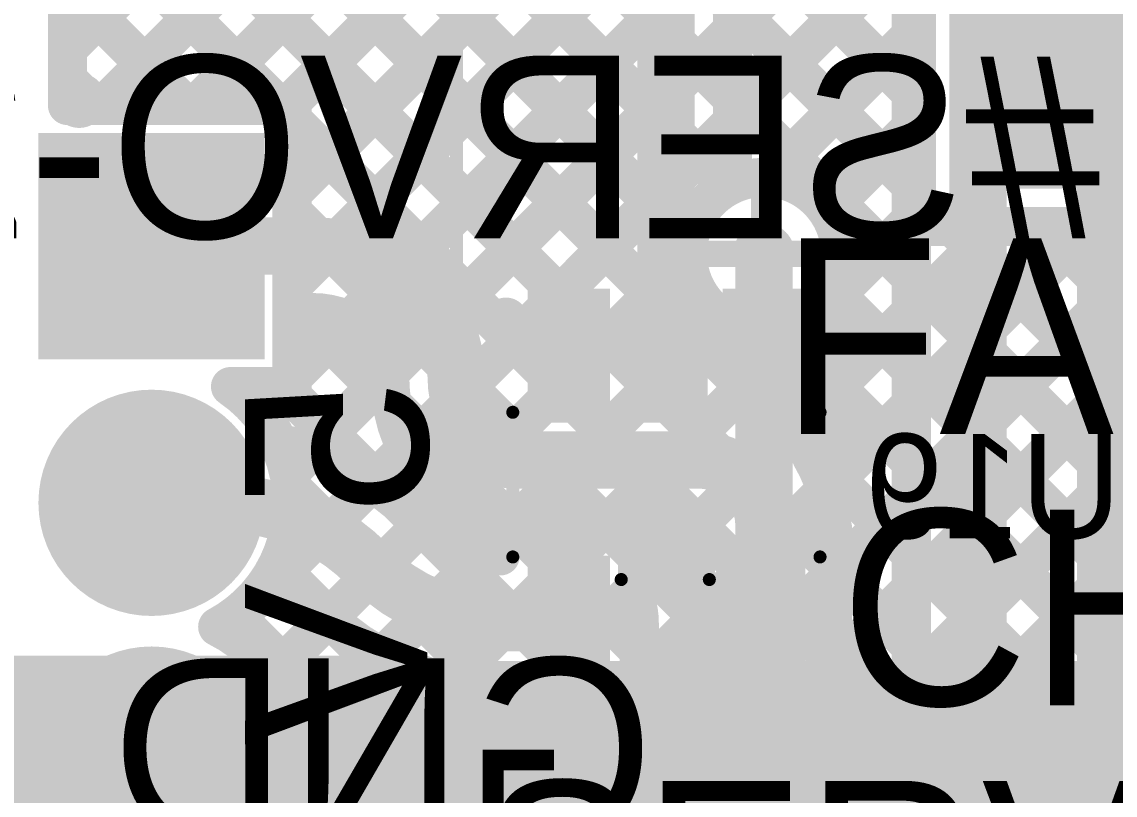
# Model space of a CAD drawing. Header units: millimetres. Extents: x 4.35 to 7.26, y 1.61 to 5.34.
# Drawn here: x 4.5845 to 5.0036, y 2.4775 to 2.7739 of the extents above; entities that cross this region are included whole.
import ezdxf

# ---------------------------------------------------------------- set-up
doc = ezdxf.new("R2010")
doc.units = ezdxf.units.MM
doc.header["$MEASUREMENT"] = 0
for name, color, linetype in [('BottomLayer', 5, 'Continuous'), ('BottomOverlay', 54, 'Continuous'), ('BottomPaste', 16, 'Continuous'), ('BottomSolder', 6, 'Continuous'), ('MultiLayer', 9, 'Continuous'), ('PadHoleLayer', 156, 'Continuous'), ('TopLayer', 1, 'Continuous'), ('TopOverlay', 2, 'Continuous'), ('TopSolder', 216, 'Continuous'), ('ViaHoleLayer', 16, 'Continuous')]:
    doc.layers.add(name, color=color, linetype=linetype)

# ---------------------------------------------------------------- blocks, each defined once
blk = doc.blocks.new('SOT_23_5_B_27')
at = {"layer": 'BottomLayer'}
for points in [[(-0.0728346, 0.0255906), (-0.0295276, 0.0255906), (-0.0728346, 0.0492126), (-0.0295276, 0.0492126)], [(0.0295276, 0.0255906), (0.0728346, 0.0255906), (0.0295276, 0.0492126), (0.0728346, 0.0492126)], [(-0.0728346, -0.011811), (-0.0295276, -0.011811), (-0.0728346, 0.011811), (-0.0295276, 0.011811)], [(-0.0728346, -0.0492126), (-0.0295276, -0.0492126), (-0.0728346, -0.0255906), (-0.0295276, -0.0255906)], [(0.0295276, -0.0492126), (0.0728346, -0.0492126), (0.0295276, -0.0255906), (0.0728346, -0.0255906)]]:
    blk.add_solid(points, dxfattribs=at)
at = {"layer": 'BottomOverlay', "const_width": 0.005}
for points in [[(0.0259843, 0.0588976), (-0.0294488, 0.0588976)], [(0.0346457, -0.0173228), (0.0346457, 0.0164567)], [(0.0259843, -0.0588976), (-0.0294488, -0.0588976)]]:
    blk.add_lwpolyline(points, dxfattribs=at)
at = {"layer": 'BottomOverlay'}
for points, const_width in [([(-0.0306988, 0.0588976, 1), (-0.0281988, 0.0588976, 1)], 0.0025), ([(0.0247343, 0.0588976, 1), (0.0272343, 0.0588976, 1)], 0.0025), ([(0.0333957, 0.0164567, 1), (0.0358957, 0.0164567, 1)], 0.0025), ([(0.0333957, -0.0173228, 1), (0.0358957, -0.0173228, 1)], 0.0025), ([(-0.061496, -0.0614961, 1), (-0.0684252, -0.0614961, 1)], 0.01), ([(-0.0709252, -0.0614961, 1), (-0.0659252, -0.0614961, 1)], 0.005), ([(-0.063996, -0.0614961, 1), (-0.058996, -0.0614961, 1)], 0.005), ([(-0.0306988, -0.0588976, 1), (-0.0281988, -0.0588976, 1)], 0.0025), ([(0.0247343, -0.0588976, 1), (0.0272343, -0.0588976, 1)], 0.0025)]:
    blk.add_lwpolyline(points, format="xyb", close=True, dxfattribs=dict(at, const_width=const_width))
at = {"layer": 'BottomPaste'}
for points in [[(-0.0728346, 0.0255906), (-0.0295276, 0.0255906), (-0.0728346, 0.0492126), (-0.0295276, 0.0492126)], [(0.0295276, 0.0255906), (0.0728346, 0.0255906), (0.0295276, 0.0492126), (0.0728346, 0.0492126)], [(-0.0728346, -0.011811), (-0.0295276, -0.011811), (-0.0728346, 0.011811), (-0.0295276, 0.011811)], [(-0.0728346, -0.0492126), (-0.0295276, -0.0492126), (-0.0728346, -0.0255906), (-0.0295276, -0.0255906)], [(0.0295276, -0.0492126), (0.0728346, -0.0492126), (0.0295276, -0.0255906), (0.0728346, -0.0255906)]]:
    blk.add_solid(points, dxfattribs=at)
at = {"layer": 'BottomSolder'}
for points in [[(-0.0768346, 0.0215906), (-0.0255276, 0.0215906), (-0.0768346, 0.0532126), (-0.0255276, 0.0532126)], [(0.0255276, 0.0215906), (0.0768346, 0.0215906), (0.0255276, 0.0532126), (0.0768346, 0.0532126)], [(-0.0768346, -0.015811), (-0.0255276, -0.015811), (-0.0768346, 0.015811), (-0.0255276, 0.015811)], [(-0.0768346, -0.0532126), (-0.0255276, -0.0532126), (-0.0768346, -0.0215906), (-0.0255276, -0.0215906)], [(0.0255276, -0.0532126), (0.0768346, -0.0532126), (0.0255276, -0.0215906), (0.0768346, -0.0215906)]]:
    blk.add_solid(points, dxfattribs=at)
blk = doc.blocks.new('B3B_XH_A_LF__SN__36')
at = {"layer": 'BottomLayer', "const_width": 0.0393701}
for points in [[(-0.019685, 0, 1), (0.019685, 0, 1)], [(0.0787402, 0, 1), (0.1181102, 0, 1)]]:
    blk.add_lwpolyline(points, format="xyb", close=True, dxfattribs=at)
at = {"layer": 'BottomLayer'}
blk.add_solid([(-0.1377953, -0.0393701), (-0.0590551, -0.0393701), (-0.1377953, 0.0393701), (-0.0590551, 0.0393701)], dxfattribs=at)
at = {"layer": 'BottomSolder', "const_width": 0.0433701}
for points in [[(-0.021685, 0, 1), (0.021685, 0, 1)], [(0.0767402, 0, 1), (0.1201102, 0, 1)]]:
    blk.add_lwpolyline(points, format="xyb", close=True, dxfattribs=at)
at = {"layer": 'BottomSolder'}
blk.add_solid([(-0.1417953, -0.0433701), (-0.0550551, -0.0433701), (-0.1417953, 0.0433701), (-0.0550551, 0.0433701)], dxfattribs=at)
at = {"layer": 'MultiLayer', "const_width": 0.0393701}
for points in [[(-0.019685, 0, 1), (0.019685, 0, 1)], [(0.0787402, 0, 1), (0.1181102, 0, 1)]]:
    blk.add_lwpolyline(points, format="xyb", close=True, dxfattribs=at)
at = {"layer": 'MultiLayer'}
blk.add_solid([(-0.1377953, -0.0393701), (-0.0590551, -0.0393701), (-0.1377953, 0.0393701), (-0.0590551, 0.0393701)], dxfattribs=at)
at = {"layer": 'PadHoleLayer', "const_width": 0.019685}
for points in [[(-0.1082677, 0, 1), (-0.0885827, 0, 1)], [(-0.0098425, 0, 1), (0.0098425, 0, 1)], [(0.0885827, 0, 1), (0.1082677, 0, 1)]]:
    blk.add_lwpolyline(points, format="xyb", close=True, dxfattribs=at)
at = {"layer": 'TopLayer', "const_width": 0.0393701}
for points in [[(-0.019685, 0, 1), (0.019685, 0, 1)], [(0.0787402, 0, 1), (0.1181102, 0, 1)]]:
    blk.add_lwpolyline(points, format="xyb", close=True, dxfattribs=at)
at = {"layer": 'TopLayer'}
blk.add_solid([(-0.1377953, -0.0393701), (-0.0590551, -0.0393701), (-0.1377953, 0.0393701), (-0.0590551, 0.0393701)], dxfattribs=at)
at = {"layer": 'TopOverlay', "const_width": 0.005}
for points in [[(0.1966142, 0.1169298), (-0.1981101, 0.1169298)], [(-0.1981101, -0.1143307), (-0.1981101, 0.1169298)], [(0.1966142, -0.1143307), (0.1966142, 0.1169298)], [(0.1966142, -0.1143307), (-0.1981101, -0.1143307)]]:
    blk.add_lwpolyline(points, dxfattribs=at)
at = {"layer": 'TopOverlay'}
for points, const_width in [([(-0.1993601, 0.1169298, 1), (-0.1968601, 0.1169298, 1)], 0.0025), ([(-0.1993601, 0.1169298, 1), (-0.1968601, 0.1169298, 1)], 0.0025), ([(0.1953642, 0.1169298, 1), (0.1978642, 0.1169298, 1)], 0.0025), ([(0.1953642, 0.1169298, 1), (0.1978642, 0.1169298, 1)], 0.0025), ([(-0.1486953, -0.0277165, 1), (-0.1596511, -0.0277165, 1)], 0.01), ([(-0.1621511, -0.0277165, 1), (-0.1571511, -0.0277165, 1)], 0.005), ([(-0.1511953, -0.0277165, 1), (-0.1461953, -0.0277165, 1)], 0.005), ([(-0.1993601, -0.1143307, 1), (-0.1968601, -0.1143307, 1)], 0.0025), ([(-0.1993601, -0.1143307, 1), (-0.1968601, -0.1143307, 1)], 0.0025), ([(0.1953642, -0.1143307, 1), (0.1978642, -0.1143307, 1)], 0.0025), ([(0.1953642, -0.1143307, 1), (0.1978642, -0.1143307, 1)], 0.0025)]:
    blk.add_lwpolyline(points, format="xyb", close=True, dxfattribs=dict(at, const_width=const_width))
at = {"layer": 'TopSolder', "const_width": 0.0433701}
for points in [[(-0.021685, 0, 1), (0.021685, 0, 1)], [(0.0767402, 0, 1), (0.1201102, 0, 1)]]:
    blk.add_lwpolyline(points, format="xyb", close=True, dxfattribs=at)
at = {"layer": 'TopSolder'}
blk.add_solid([(-0.1417953, -0.0433701), (-0.0550551, -0.0433701), (-0.1417953, 0.0433701), (-0.0550551, 0.0433701)], dxfattribs=at)

msp = doc.modelspace()

# ---------------------------------------------------------------- linework, layer by layer
at = {"layer": 'BottomLayer'}
for points, const_width in [([(4.9509999, 3.8799995), (4.951, 2.2579997)], 0.022), ([(4.9254999, 3.8799995), (4.9255, 2.2579997)], 0.015), ([(4.8569015, 2.7709356), (4.9255, 2.8395341)], 0.015), ([(4.8314015, 2.6471811), (4.8314015, 2.8279957)], 0.022), ([(4.8569015, 2.7116976), (4.8569015, 2.8279957)], 0.015), ([(4.8569015, 2.8152056), (4.9255, 2.7466071)], 0.015), ([(4.8569015, 2.7355803), (4.9255, 2.8041788)], 0.015), ([(4.8569015, 2.7798503), (4.9255, 2.7112518)], 0.015), ([(4.8709243, 2.7142478), (4.9255, 2.7688235)], 0.015), ([(4.8569015, 2.744495), (4.9255, 2.6758965)], 0.015), ([(4.8933491, 2.7013173), (4.9255, 2.7334682)], 0.015), ([(4.869, 2.685), (4.869, 2.706811)], 0.01), ([(4.898311, 2.6709239), (4.9255, 2.6981129)], 0.015), ([(4.6342125, 2.688), (4.6959562, 2.688)], 0.022), ([(4.869, 2.646), (4.869, 2.685)], 0.022), ([(4.898311, 2.6068464), (4.898311, 2.685)], 0.015), ([(4.869, 2.685), (4.890811, 2.685)], 0.01), ([(4.898311, 2.6677302), (4.9255, 2.6405412)], 0.015), ([(4.6880826, 2.6625), (4.6959562, 2.6625)], 0.015), ([(4.6880826, 2.6341299), (4.6880826, 2.6625)], 0.015), ([(4.6914094, 2.6625), (4.7263761, 2.6275333)], 0.015), ([(4.898311, 2.6355686), (4.9255, 2.6627576)], 0.015), ([(4.6880826, 2.637472), (4.7099961, 2.6593855)], 0.015), ([(4.869, 2.646), (4.890811, 2.646)], 0.01), ([(4.6847405, 2.6341299), (4.6880826, 2.637472)], 0.015), ([(4.6950924, 2.6091265), (4.7254554, 2.6394895)], 0.015), ([(4.6644917, 2.6341299), (4.6880826, 2.6341299)], 0.015), ([(4.6751736, 2.624563), (4.6847405, 2.6341299)], 0.015), ([(4.6844242, 2.6341299), (4.7286112, 2.5899429)], 0.015), ([(4.898311, 2.6323749), (4.9255, 2.6051859)], 0.015), ([(4.8926481, 2.5945504), (4.9255, 2.6274023)], 0.015), ([(4.7187079, 2.5973867), (4.7317491, 2.6104279)], 0.015), ([(4.7733765, 2.606), (4.844, 2.606)], 0.022), ([(4.8873845, 2.6068464), (4.898311, 2.6068464)], 0.015), ([(4.8884842, 2.6068464), (4.9255, 2.5698306)], 0.015), ([(4.6342125, 2.5895748), (4.6600848, 2.5895748)], 0.022), ([(4.895311, 2.561858), (4.9255, 2.592047)], 0.015), ([(4.7379816, 2.5813051), (4.746888, 2.5902115)], 0.015), ([(4.869, 2.5436378), (4.869, 2.581)], 0.022), ([(4.7678858, 2.5797914), (4.8205078, 2.5797914)], 0.015), ([(4.7678858, 2.575854), (4.7718232, 2.5797914)], 0.015), ([(4.7678858, 2.5692324), (4.7678858, 2.5797914)], 0.015), ([(4.7733765, 2.5805), (4.8435, 2.5805)], 0.015), ([(4.8205078, 2.5577654), (4.8432424, 2.5805)], 0.015), ([(4.8205078, 2.5496984), (4.8205078, 2.5797914)], 0.015), ([(4.842689, 2.5074842), (4.842689, 2.5797914)], 0.015), ([(4.895311, 2.5074842), (4.895311, 2.5797914)], 0.015), ([(4.7619746, 2.5699428), (4.7678858, 2.575854)], 0.015), ([(4.8205078, 2.5687569), (4.842689, 2.5465757)], 0.015), ([(4.895311, 2.5646643), (4.9255, 2.5344753)], 0.015), ([(4.6620577, 2.5407365), (4.6811862, 2.559865)], 0.015), ([(4.895311, 2.5265027), (4.9255, 2.5566917)], 0.015), ([(4.6662336, 2.5462546), (4.7671968, 2.4452914)], 0.015), ([(4.6806523, 2.5239758), (4.7018629, 2.5451864)], 0.015), ([(4.7709865, 2.5436378), (4.7941968, 2.5436378)], 0.022), ([(4.7941968, 2.2337319), (4.7941968, 2.5436378)], 0.025), ([(4.8211968, 2.5230991), (4.842689, 2.5445913)], 0.015), ([(4.8211968, 2.2537126), (4.8211968, 2.5436378)], 0.015), ([(4.7074875, 2.540356), (4.7671968, 2.4806467)], 0.015), ([(4.8211968, 2.5327126), (4.842689, 2.5112204)], 0.015), ([(4.690597, 2.4985652), (4.7224686, 2.5304368)], 0.015), ([(4.895311, 2.529309), (4.9255, 2.49912)], 0.015), ([(4.603, 2.3756129), (4.7481241, 2.520737)], 0.015), ([(4.8211968, 2.4170332), (4.9255, 2.5213364)], 0.015), ([(4.7648776, 2.5183212), (4.7671968, 2.516002)], 0.015), ([(4.7671968, 2.2810465), (4.7671968, 2.5182083)], 0.015), ([(4.8211968, 2.4877438), (4.842689, 2.509236)], 0.015), ([(4.8211968, 2.4523885), (4.8762925, 2.5074842)], 0.015), ([(4.842689, 2.5112204), (4.8464252, 2.5074842)], 0.015), ([(4.842689, 2.5074842), (4.895311, 2.5074842)], 0.015), ([(4.8464252, 2.5074842), (4.9255, 2.4284094)], 0.015), ([(4.8817805, 2.5074842), (4.9255, 2.4637647)], 0.015), ([(4.603, 2.3402576), (4.7671968, 2.5044544)], 0.015), ([(4.8211968, 2.4973573), (4.9255, 2.3930541)], 0.015), ([(4.6342125, 2.4911496), (4.6835826, 2.4911496)], 0.01), ([(4.6342125, 2.4417795), (4.6342125, 2.4911496)], 0.01), ([(4.6908721, 2.4862608), (4.7671968, 2.4099361)], 0.015), ([(4.8211968, 2.3816779), (4.9255, 2.4859811)], 0.015)]:
    msp.add_lwpolyline(points, dxfattribs=dict(at, const_width=const_width))
for points, const_width in [([(4.8531515, 2.7798503, 1), (4.8606515, 2.7798503, 1)], 0.0075), ([(4.8531515, 2.7709356, 1), (4.8606515, 2.7709356, 1)], 0.0075), ([(4.92175, 2.7688235, 1), (4.92925, 2.7688235, 1)], 0.0075), ([(4.92175, 2.7466071, 1), (4.92925, 2.7466071, 1)], 0.0075), ([(4.8531515, 2.744495, 1), (4.8606515, 2.744495, 1)], 0.0075), ([(4.8531515, 2.7355803, 1), (4.8606515, 2.7355803, 1)], 0.0075), ([(4.92175, 2.7334682, 1), (4.92925, 2.7334682, 1)], 0.0075), ([(4.8671743, 2.7142478, 1), (4.8746743, 2.7142478, 1)], 0.0075), ([(4.8531515, 2.7116976, 1), (4.8606515, 2.7116976, 1)], 0.0075), ([(4.8531515, 2.7116976, 1), (4.8606515, 2.7116976, 1)], 0.0075), ([(4.92175, 2.7112518, 1), (4.92925, 2.7112518, 1)], 0.0075), ([(4.8665, 2.706811, 1), (4.8715, 2.706811, 1)], 0.005), ([(4.8895991, 2.7013173, 1), (4.8970991, 2.7013173, 1)], 0.0075), ([(4.92175, 2.6981129, 1), (4.92925, 2.6981129, 1)], 0.0075), ([(4.6287125, 2.688, 1), (4.6397125, 2.688, 1)], 0.011), ([(4.6904562, 2.688, 1), (4.7014562, 2.688, 1)], 0.011), ([(4.6904562, 2.688, 1), (4.7014562, 2.688, 1)], 0.011), ([(4.8630945, 2.685, 1), (4.8749055, 2.685, 1)], 0.011811), ([(4.8635, 2.685, 1), (4.8745, 2.685, 1)], 0.011), ([(4.8945606, 2.6851536, 1), (4.9020606, 2.6851536, 1)], 0.0075), ([(4.894561, 2.685, 1), (4.902061, 2.685, 1)], 0.0075), ([(4.8665, 2.685, 1), (4.8715, 2.685, 1)], 0.005), ([(4.8665, 2.685, 1), (4.8715, 2.685, 1)], 0.005), ([(4.888311, 2.685, 1), (4.893311, 2.685, 1)], 0.005), ([(4.92175, 2.6758965, 1), (4.92925, 2.6758965, 1)], 0.0075), ([(4.731965, 2.6708065, 1), (4.742965, 2.6708065, 1)], 0.011), ([(4.731965, 2.6708065, 1), (4.742965, 2.6708065, 1)], 0.011), ([(4.894561, 2.6709239, 1), (4.902061, 2.6709239, 1)], 0.0075), ([(4.894561, 2.6677302, 1), (4.902061, 2.6677302, 1)], 0.0075), ([(4.6843326, 2.6625, 1), (4.6918326, 2.6625, 1)], 0.0075), ([(4.6843326, 2.6625, 1), (4.6918326, 2.6625, 1)], 0.0075), ([(4.6876594, 2.6625, 1), (4.6951594, 2.6625, 1)], 0.0075), ([(4.6922062, 2.6625, 1), (4.6997062, 2.6625, 1)], 0.0075), ([(4.6922062, 2.6625, 1), (4.6997062, 2.6625, 1)], 0.0075), ([(4.92175, 2.6627576, 1), (4.92925, 2.6627576, 1)], 0.0075), ([(4.7062461, 2.6593855, 1), (4.7137461, 2.6593855, 1)], 0.0075), ([(4.7156838, 2.6527753, 1), (4.7231838, 2.6527753, 1)], 0.0075), ([(4.7157176, 2.6527414, 1), (4.7232176, 2.6527414, 1)], 0.0075), ([(4.8259015, 2.6471811, 1), (4.8369015, 2.6471811, 1)], 0.011), ([(4.8635, 2.646, 1), (4.8745, 2.646, 1)], 0.011), ([(4.7455001, 2.6381299, 1), (4.7565001, 2.6381299, 1)], 0.011), ([(4.7455001, 2.6381299, 1), (4.7565001, 2.6381299, 1)], 0.011), ([(4.8665, 2.646, 1), (4.8715, 2.646, 1)], 0.005), ([(4.888311, 2.646, 1), (4.893311, 2.646, 1)], 0.005), ([(4.6843326, 2.637472, 1), (4.6918326, 2.637472, 1)], 0.0075), ([(4.6843326, 2.637472, 1), (4.6918326, 2.637472, 1)], 0.0075), ([(4.7217054, 2.6394895, 1), (4.7292054, 2.6394895, 1)], 0.0075), ([(4.7217501, 2.6381299, 1), (4.7292501, 2.6381299, 1)], 0.0075), ([(4.7217501, 2.6381299, 1), (4.7292501, 2.6381299, 1)], 0.0075), ([(4.92175, 2.6405412, 1), (4.92925, 2.6405412, 1)], 0.0075), ([(4.6607417, 2.6341299, 1), (4.6682417, 2.6341299, 1)], 0.0075), ([(4.6607417, 2.6341299, 1), (4.6682417, 2.6341299, 1)], 0.0075), ([(4.6806742, 2.6341299, 1), (4.6881742, 2.6341299, 1)], 0.0075), ([(4.6809905, 2.6341299, 1), (4.6884905, 2.6341299, 1)], 0.0075), ([(4.6809905, 2.6341299, 1), (4.6884905, 2.6341299, 1)], 0.0075), ([(4.6843326, 2.6341299, 1), (4.6918326, 2.6341299, 1)], 0.0075), ([(4.6843326, 2.6341299, 1), (4.6918326, 2.6341299, 1)], 0.0075), ([(4.894561, 2.6355686, 1), (4.902061, 2.6355686, 1)], 0.0075), ([(4.894561, 2.6323749, 1), (4.902061, 2.6323749, 1)], 0.0075), ([(4.7226261, 2.6275333, 1), (4.7301261, 2.6275333, 1)], 0.0075), ([(4.92175, 2.6274023, 1), (4.92925, 2.6274023, 1)], 0.0075), ([(4.6714236, 2.624563, 1), (4.6789236, 2.624563, 1)], 0.0075), ([(4.6791707, 2.6125856, 1), (4.6866707, 2.6125856, 1)], 0.0075), ([(4.6791707, 2.6125855, 1), (4.6866707, 2.6125855, 1)], 0.0075), ([(4.7569307, 2.6105339, 1), (4.7679307, 2.6105339, 1)], 0.011), ([(4.7569307, 2.6105339, 1), (4.7679307, 2.6105339, 1)], 0.011), ([(4.6913424, 2.6091265, 1), (4.6988424, 2.6091265, 1)], 0.0075), ([(4.7279991, 2.6104279, 1), (4.7354991, 2.6104279, 1)], 0.0075), ([(4.7678765, 2.606, 1), (4.7788765, 2.606, 1)], 0.011), ([(4.7678765, 2.606, 1), (4.7788765, 2.606, 1)], 0.011), ([(4.8385, 2.606, 1), (4.8495, 2.606, 1)], 0.011), ([(4.8385, 2.606, 1), (4.8495, 2.606, 1)], 0.011), ([(4.8836345, 2.6068464, 1), (4.8911345, 2.6068464, 1)], 0.0075), ([(4.8836345, 2.6068464, 1), (4.8911345, 2.6068464, 1)], 0.0075), ([(4.8847342, 2.6068464, 1), (4.8922342, 2.6068464, 1)], 0.0075), ([(4.894561, 2.6068464, 1), (4.902061, 2.6068464, 1)], 0.0075), ([(4.894561, 2.6068464, 1), (4.902061, 2.6068464, 1)], 0.0075), ([(4.92175, 2.6051859, 1), (4.92925, 2.6051859, 1)], 0.0075), ([(4.7050358, 2.6032235, 1), (4.7125358, 2.6032235, 1)], 0.0075), ([(4.7050358, 2.6032235, 1), (4.7125358, 2.6032235, 1)], 0.0075), ([(4.7149579, 2.5973867, 1), (4.7224579, 2.5973867, 1)], 0.0075), ([(4.6287125, 2.5895748, 1), (4.6397125, 2.5895748, 1)], 0.011), ([(4.6545848, 2.5895748, 1), (4.6655848, 2.5895748, 1)], 0.011), ([(4.6545848, 2.5895748, 1), (4.6655848, 2.5895748, 1)], 0.011), ([(4.7406494, 2.5925027, 1), (4.7481494, 2.5925027, 1)], 0.0075), ([(4.7406495, 2.5925027, 1), (4.7481495, 2.5925027, 1)], 0.0075), ([(4.8888981, 2.5945504, 1), (4.8963981, 2.5945504, 1)], 0.0075), ([(4.92175, 2.592047, 1), (4.92925, 2.592047, 1)], 0.0075), ([(4.7248612, 2.5899429, 1), (4.7323612, 2.5899429, 1)], 0.0075), ([(4.743138, 2.5902115, 1), (4.750638, 2.5902115, 1)], 0.0075), ([(4.6915689, 2.5805748, 1), (4.7025689, 2.5805748, 1)], 0.011), ([(4.6915689, 2.5805748, 1), (4.7025689, 2.5805748, 1)], 0.011), ([(4.7312424, 2.5840698, 1), (4.7387424, 2.5840698, 1)], 0.0075), ([(4.7313226, 2.5839897, 1), (4.7388226, 2.5839897, 1)], 0.0075), ([(4.8635, 2.581, 1), (4.8745, 2.581, 1)], 0.011), ([(4.8635, 2.581, 1), (4.8745, 2.581, 1)], 0.011), ([(4.7342316, 2.5813051, 1), (4.7417316, 2.5813051, 1)], 0.0075), ([(4.7641358, 2.5797914, 1), (4.7716358, 2.5797914, 1)], 0.0075), ([(4.7641358, 2.5797914, 1), (4.7716358, 2.5797914, 1)], 0.0075), ([(4.7680732, 2.5797914, 1), (4.7755732, 2.5797914, 1)], 0.0075), ([(4.7696265, 2.5805, 1), (4.7771265, 2.5805, 1)], 0.0075), ([(4.7696265, 2.5805, 1), (4.7771265, 2.5805, 1)], 0.0075), ([(4.8167578, 2.5797914, 1), (4.8242578, 2.5797914, 1)], 0.0075), ([(4.8167578, 2.5797914, 1), (4.8242578, 2.5797914, 1)], 0.0075), ([(4.838939, 2.5797914, 1), (4.846439, 2.5797914, 1)], 0.0075), ([(4.8394924, 2.5805, 1), (4.8469924, 2.5805, 1)], 0.0075), ([(4.83975, 2.5805, 1), (4.84725, 2.5805, 1)], 0.0075), ([(4.89075, 2.581, 1), (4.89825, 2.581, 1)], 0.0075), ([(4.891561, 2.5797914, 1), (4.899061, 2.5797914, 1)], 0.0075), ([(4.7641358, 2.575854, 1), (4.7716358, 2.575854, 1)], 0.0075), ([(4.7641358, 2.575854, 1), (4.7716358, 2.575854, 1)], 0.0075), ([(4.7114706, 2.5660292, 1), (4.7224706, 2.5660292, 1)], 0.011), ([(4.7114706, 2.5660292, 1), (4.7224706, 2.5660292, 1)], 0.011), ([(4.7115001, 2.5659997, 1), (4.7225001, 2.5659997, 1)], 0.011), ([(4.7115086, 2.5659912, 1), (4.7225086, 2.5659912, 1)], 0.011), ([(4.7582246, 2.5699428, 1), (4.7657246, 2.5699428, 1)], 0.0075), ([(4.7641358, 2.5692324, 1), (4.7716358, 2.5692324, 1)], 0.0075), ([(4.7641358, 2.5692324, 1), (4.7716358, 2.5692324, 1)], 0.0075), ([(4.8167578, 2.5687569, 1), (4.8242578, 2.5687569, 1)], 0.0075), ([(4.92175, 2.5698306, 1), (4.92925, 2.5698306, 1)], 0.0075), ([(4.891561, 2.5646643, 1), (4.899061, 2.5646643, 1)], 0.0075), ([(4.891561, 2.561858, 1), (4.899061, 2.561858, 1)], 0.0075), ([(4.6758177, 2.5605078, 1), (4.6833177, 2.5605078, 1)], 0.0075), ([(4.6758177, 2.5605077, 1), (4.6833177, 2.5605077, 1)], 0.0075), ([(4.6774362, 2.559865, 1), (4.6849362, 2.559865, 1)], 0.0075), ([(4.6815496, 2.5579532, 1), (4.6890496, 2.5579532, 1)], 0.0075), ([(4.6816545, 2.5578989, 1), (4.6891545, 2.5578989, 1)], 0.0075), ([(4.8167578, 2.5577654, 1), (4.8242578, 2.5577654, 1)], 0.0075), ([(4.92175, 2.5566917, 1), (4.92925, 2.5566917, 1)], 0.0075), ([(4.8167578, 2.5496984, 1), (4.8242578, 2.5496984, 1)], 0.0075), ([(4.8167578, 2.5496984, 1), (4.8242578, 2.5496984, 1)], 0.0075), ([(4.6624836, 2.5462546, 1), (4.6699836, 2.5462546, 1)], 0.0075), ([(4.6951569, 2.5480303, 1), (4.7026569, 2.5480303, 1)], 0.0075), ([(4.6952302, 2.5479572, 1), (4.7027302, 2.5479572, 1)], 0.0075), ([(4.6981129, 2.5451864, 1), (4.7056129, 2.5451864, 1)], 0.0075), ([(4.7654865, 2.5436378, 1), (4.7764865, 2.5436378, 1)], 0.011), ([(4.7654865, 2.5436378, 1), (4.7764865, 2.5436378, 1)], 0.011), ([(4.7879468, 2.5436378, 1), (4.8004468, 2.5436378, 1)], 0.0125), ([(4.7886968, 2.5436378, 1), (4.7996968, 2.5436378, 1)], 0.011), ([(4.838939, 2.5465757, 1), (4.846439, 2.5465757, 1)], 0.0075), ([(4.8635, 2.5436378, 1), (4.8745, 2.5436378, 1)], 0.011), ([(4.6558272, 2.5420499, 1), (4.6633272, 2.5420499, 1)], 0.0075), ([(4.6558272, 2.5420499, 1), (4.6633272, 2.5420499, 1)], 0.0075), ([(4.8174468, 2.5436378, 1), (4.8249468, 2.5436378, 1)], 0.0075), ([(4.8174468, 2.5436378, 1), (4.8249468, 2.5436378, 1)], 0.0075), ([(4.838939, 2.5445913, 1), (4.846439, 2.5445913, 1)], 0.0075), ([(4.6583077, 2.5407365, 1), (4.6658077, 2.5407365, 1)], 0.0075), ([(4.7037375, 2.540356, 1), (4.7112375, 2.540356, 1)], 0.0075), ([(4.8174468, 2.5327126, 1), (4.8249468, 2.5327126, 1)], 0.0075), ([(4.92175, 2.5344753, 1), (4.92925, 2.5344753, 1)], 0.0075), ([(4.7187186, 2.5304368, 1), (4.7262186, 2.5304368, 1)], 0.0075), ([(4.891561, 2.529309, 1), (4.899061, 2.529309, 1)], 0.0075), ([(4.891561, 2.5265027, 1), (4.899061, 2.5265027, 1)], 0.0075), ([(4.6769023, 2.5239758, 1), (4.6844023, 2.5239758, 1)], 0.0075), ([(4.7443741, 2.520737, 1), (4.7518741, 2.520737, 1)], 0.0075), ([(4.8174468, 2.5230991, 1), (4.8249468, 2.5230991, 1)], 0.0075), ([(4.92175, 2.5213364, 1), (4.92925, 2.5213364, 1)], 0.0075), ([(4.7611276, 2.5183212, 1), (4.7686276, 2.5183212, 1)], 0.0075), ([(4.7634468, 2.5182083, 1), (4.7709468, 2.5182083, 1)], 0.0075), ([(4.7634468, 2.5182083, 1), (4.7709468, 2.5182083, 1)], 0.0075), ([(4.7634468, 2.516002, 1), (4.7709468, 2.516002, 1)], 0.0075), ([(4.838939, 2.5112204, 1), (4.846439, 2.5112204, 1)], 0.0075), ([(4.838939, 2.5112204, 1), (4.846439, 2.5112204, 1)], 0.0075), ([(4.838939, 2.509236, 1), (4.846439, 2.509236, 1)], 0.0075), ([(4.838939, 2.5074842, 1), (4.846439, 2.5074842, 1)], 0.0075), ([(4.838939, 2.5074842, 1), (4.846439, 2.5074842, 1)], 0.0075), ([(4.8426752, 2.5074842, 1), (4.8501752, 2.5074842, 1)], 0.0075), ([(4.8426752, 2.5074842, 1), (4.8501752, 2.5074842, 1)], 0.0075), ([(4.8725425, 2.5074842, 1), (4.8800425, 2.5074842, 1)], 0.0075), ([(4.8780305, 2.5074842, 1), (4.8855305, 2.5074842, 1)], 0.0075), ([(4.891561, 2.5074842, 1), (4.899061, 2.5074842, 1)], 0.0075), ([(4.891561, 2.5074842, 1), (4.899061, 2.5074842, 1)], 0.0075), ([(4.7634468, 2.5044544, 1), (4.7709468, 2.5044544, 1)], 0.0075), ([(4.92175, 2.49912, 1), (4.92925, 2.49912, 1)], 0.0075), ([(4.686847, 2.4985652, 1), (4.694347, 2.4985652, 1)], 0.0075), ([(4.8174468, 2.4973573, 1), (4.8249468, 2.4973573, 1)], 0.0075), ([(4.6873326, 2.4911496, 1), (4.6948326, 2.4911496, 1)], 0.0075), ([(4.6873326, 2.4911496, 1), (4.6948326, 2.4911496, 1)], 0.0075), ([(4.6317125, 2.4911496, 1), (4.6367125, 2.4911496, 1)], 0.005), ([(4.6317125, 2.4911496, 1), (4.6367125, 2.4911496, 1)], 0.005), ([(4.6810826, 2.4911496, 1), (4.6860826, 2.4911496, 1)], 0.005), ([(4.8174468, 2.4877438, 1), (4.8249468, 2.4877438, 1)], 0.0075), ([(4.6871221, 2.4862608, 1), (4.6946221, 2.4862608, 1)], 0.0075), ([(4.92175, 2.4859811, 1), (4.92925, 2.4859811, 1)], 0.0075), ([(4.7634468, 2.4806467, 1), (4.7709468, 2.4806467, 1)], 0.0075)]:
    msp.add_lwpolyline(points, format="xyb", close=True, dxfattribs=dict(at, const_width=const_width))
for points, const_width in [([(4.8569015, 2.7116976, -0.5433980423962079), (4.8983106, 2.6851536)], 0.015), ([(4.6959562, 2.688, -0.198912367379658), (4.737465, 2.6708065)], 0.022), ([(4.737465, 2.6708065, -0.1989123673796565), (4.7510001, 2.6381299)], 0.022), ([(4.6959562, 2.6625, -0.198912367379658), (4.7194338, 2.6527753)], 0.015), ([(4.7194676, 2.6527414, -0.1983125159324517), (4.7255001, 2.6381299)], 0.015), ([(4.7624307, 2.6105339, -0.1989110376593597), (4.7510001, 2.6381299)], 0.022), ([(4.7443994, 2.5925027, -0.1989110376593597), (4.7255001, 2.6381299)], 0.015), ([(4.6644917, 2.6341299, -0.1339319655609039), (4.6829207, 2.6125856)], 0.015), ([(4.6829207, 2.6125855, -0.0651569235931095), (4.7087858, 2.6032235)], 0.015), ([(4.7733765, 2.606, -0.198912367379658), (4.7624307, 2.6105339)], 0.022), ([(4.844, 2.606, -0.4142135623730951), (4.869, 2.581)], 0.022), ([(4.8873845, 2.6068464, -0.1351362673077436), (4.8945, 2.581)], 0.015), ([(4.7087858, 2.6032235, -0.0770176986411303), (4.7349924, 2.5840698)], 0.015), ([(4.6600848, 2.5895748, -0.1199238711253222), (4.6970689, 2.5805748)], 0.022), ([(4.7733765, 2.5805, -0.198912367379658), (4.7443995, 2.5925027)], 0.015), ([(4.6970689, 2.5805748, -0.0770176986411303), (4.7169706, 2.5660292)], 0.022), ([(4.7678858, 2.5692324, -0.18280510998619), (4.7350726, 2.5839897)], 0.015), ([(4.7169706, 2.5660292, -0.0001297079797739), (4.7170001, 2.5659997)], 0.022), ([(4.7709865, 2.5436378, -0.1988716657465539), (4.7170086, 2.5659912)], 0.022), ([(4.6795677, 2.5605078, -0.1283500147665546), (4.6595772, 2.5420499)], 0.015), ([(4.6795677, 2.5605077, -0.028552686027602), (4.6852996, 2.5579532)], 0.015), ([(4.6854045, 2.5578989, -0.0764780908538326), (4.6989069, 2.5480303)], 0.015), ([(4.8205078, 2.5496984, -0.0566597599347747), (4.8211968, 2.5436378)], 0.015), ([(4.7671968, 2.5182083, -0.1892167982825255), (4.6989802, 2.5479572)], 0.015), ([(4.6595772, 2.5420499, -0.2844419882772641), (4.6910826, 2.4911496)], 0.015), ([(4.6910826, 2.4911496, -0.5966364240723778), (4.603, 2.4436103)], 0.015)]:
    msp.add_lwpolyline(points, format="xyb", dxfattribs=dict(at, const_width=const_width))
for points in [[(4.989, 1.867), (5.115, 1.867), (4.989, 3.6199996), (5.115, 3.6199996)], [(4.529, 2.312), (4.734, 2.312), (4.529, 2.5309996), (4.734, 2.5309996)]]:
    msp.add_solid(points, dxfattribs=at)
at = {"layer": 'MultiLayer', "const_width": 0.011811}
msp.add_lwpolyline([(4.8630945, 2.685, 1), (4.8749055, 2.685, 1)], format="xyb", close=True, dxfattribs=at)
at = {"layer": 'TopLayer'}
for points, const_width in [([(4.9275001, 2.6954997), (4.9275001, 3.1424997)], 0.015), ([(4.602, 2.7635212), (4.9275001, 3.0890213)], 0.015), ([(4.6157042, 2.7418701), (4.9275001, 3.053666)], 0.015), ([(4.6727127, 3.0347497), (4.9275001, 2.7799623)], 0.015), ([(4.6510595, 2.7418701), (4.9275001, 3.0183107)], 0.015), ([(4.6670352, 3.0050719), (4.9275001, 2.744607)], 0.015), ([(4.6864148, 2.7418701), (4.9275001, 2.9829554)], 0.015), ([(4.669894, 2.9668578), (4.9275001, 2.7092517)], 0.015), ([(4.6880826, 2.7081826), (4.9275001, 2.9476001)], 0.015), ([(4.669894, 2.9315025), (5.3099361, 2.2914604)], 0.015), ([(4.6880826, 2.6728273), (4.9275001, 2.9122448)], 0.015), ([(4.669894, 2.8961472), (4.8551883, 2.7108529)], 0.015), ([(4.602, 2.7418701), (4.602, 2.8779174)], 0.015), ([(4.6174132, 2.8779174), (5.2038702, 2.2914604)], 0.015), ([(4.6527685, 2.8779174), (4.8402058, 2.6904801)], 0.015), ([(4.6880826, 2.637472), (4.9275001, 2.8768895)], 0.015), ([(4.602, 2.8579753), (5.1685149, 2.2914604)], 0.015), ([(4.6868764, 2.6009105), (4.9275001, 2.8415342)], 0.015), ([(4.602, 2.82262), (4.6827499, 2.7418701)], 0.015), ([(4.6620577, 2.5407365), (4.9275001, 2.8061789)], 0.015), ([(4.602, 2.7872647), (4.6473946, 2.7418701)], 0.015), ([(4.8709243, 2.7142478), (4.9275001, 2.7708236)], 0.015), ([(4.602, 2.7519094), (4.6120393, 2.7418701)], 0.015), ([(4.602, 2.7418701), (4.6880826, 2.7418701)], 0.015), ([(4.6827499, 2.7418701), (4.6880826, 2.7365374)], 0.015), ([(4.6880826, 2.6341299), (4.6880826, 2.7418701)], 0.015), ([(4.6880826, 2.7365374), (5.1331596, 2.2914604)], 0.015), ([(4.8933491, 2.7013173), (4.9275001, 2.7354683)], 0.015), ([(4.869, 2.685), (4.869, 2.706811)], 0.01), ([(4.602, 2.3746129), (4.9275001, 2.700113)], 0.015), ([(4.6880826, 2.7011821), (5.0978043, 2.2914604)], 0.015), ([(4.602, 2.3039023), (4.9935974, 2.6954997)], 0.015), ([(4.602, 2.3392576), (4.9582421, 2.6954997)], 0.015), ([(4.6361732, 2.3027202), (5.0289527, 2.6954997)], 0.015), ([(4.6715285, 2.3027202), (5.064308, 2.6954997)], 0.015), ([(4.6880826, 2.283919), (5.0996633, 2.6954997)], 0.015), ([(4.9275001, 2.6954997), (5.1067202, 2.6954997)], 0.015), ([(4.9412521, 2.6954997), (5.3778702, 2.2588816)], 0.015), ([(4.9766074, 2.6954997), (5.3806467, 2.2914604)], 0.015), ([(4.869, 2.5039997), (4.869, 2.685)], 0.022), ([(4.6806523, 2.5239758), (4.8397522, 2.6830757)], 0.015), ([(4.847189, 2.685), (4.869, 2.685)], 0.01), ([(4.869, 2.685), (4.890811, 2.685)], 0.01), ([(4.869, 2.663189), (4.869, 2.685)], 0.01), ([(4.8948529, 2.6711883), (5.2745808, 2.2914604)], 0.015), ([(4.722869, 2.2833501), (5.107176, 2.6676571)], 0.015), ([(4.6880826, 2.6658268), (5.0904686, 2.2634408)], 0.015), ([(4.690597, 2.4985652), (4.8526827, 2.6606509)], 0.015), ([(4.8744801, 2.6562058), (5.2392255, 2.2914604)], 0.015), ([(4.7935796, 2.2833501), (5.1571635, 2.646934)], 0.015), ([(4.7582243, 2.2833501), (5.1178877, 2.6430135)], 0.015), ([(4.6847405, 2.6341299), (4.6880826, 2.637472)], 0.015), ([(4.6644917, 2.6341299), (4.6880826, 2.6341299)], 0.015), ([(4.6751736, 2.624563), (4.6847405, 2.6341299)], 0.015), ([(4.6844242, 2.6341299), (5.0904686, 2.2280855)], 0.015), ([(4.6877628, 2.595436), (5.0904686, 2.1927302)], 0.015), ([(4.6823836, 2.5654599), (5.0904686, 2.1573749)], 0.015), ([(4.6662336, 2.5462546), (5.4856689, 1.7268193)], 0.015), ([(4.869, 2.5039997), (4.8690001, 2.5039997)], 0.022), ([(4.6342125, 2.4911496), (4.6835826, 2.4911496)], 0.01), ([(4.6342125, 2.4417795), (4.6342125, 2.4911496)], 0.01), ([(4.6908721, 2.4862608), (5.4503136, 1.7268193)], 0.015)]:
    msp.add_lwpolyline(points, dxfattribs=dict(at, const_width=const_width))
for points, const_width in [([(4.9237501, 2.7799623, 1), (4.9312501, 2.7799623, 1)], 0.0075), ([(4.9237501, 2.7708236, 1), (4.9312501, 2.7708236, 1)], 0.0075), ([(4.59825, 2.7635212, 1), (4.60575, 2.7635212, 1)], 0.0075), ([(4.59825, 2.7519094, 1), (4.60575, 2.7519094, 1)], 0.0075), ([(4.9237501, 2.744607, 1), (4.9312501, 2.744607, 1)], 0.0075), ([(4.59825, 2.7418701, 1), (4.60575, 2.7418701, 1)], 0.0075), ([(4.59825, 2.7418701, 1), (4.60575, 2.7418701, 1)], 0.0075), ([(4.6082893, 2.7418701, 1), (4.6157893, 2.7418701, 1)], 0.0075), ([(4.6119542, 2.7418701, 1), (4.6194542, 2.7418701, 1)], 0.0075), ([(4.6436446, 2.7418701, 1), (4.6511446, 2.7418701, 1)], 0.0075), ([(4.6473095, 2.7418701, 1), (4.6548095, 2.7418701, 1)], 0.0075), ([(4.6789999, 2.7418701, 1), (4.6864999, 2.7418701, 1)], 0.0075), ([(4.6789999, 2.7418701, 1), (4.6864999, 2.7418701, 1)], 0.0075), ([(4.6826648, 2.7418701, 1), (4.6901648, 2.7418701, 1)], 0.0075), ([(4.6843326, 2.7418701, 1), (4.6918326, 2.7418701, 1)], 0.0075), ([(4.6843326, 2.7418701, 1), (4.6918326, 2.7418701, 1)], 0.0075), ([(4.6843326, 2.7365374, 1), (4.6918326, 2.7365374, 1)], 0.0075), ([(4.6843326, 2.7365374, 1), (4.6918326, 2.7365374, 1)], 0.0075), ([(4.9237501, 2.7354683, 1), (4.9312501, 2.7354683, 1)], 0.0075), ([(4.898311, 2.685, 1), (4.839689, 2.685, 1)], 0.015), ([(4.8671743, 2.7142478, 1), (4.8746743, 2.7142478, 1)], 0.0075), ([(4.8514383, 2.7108529, 1), (4.8589383, 2.7108529, 1)], 0.0075), ([(4.9237501, 2.7092517, 1), (4.9312501, 2.7092517, 1)], 0.0075), ([(4.6843326, 2.7081826, 1), (4.6918326, 2.7081826, 1)], 0.0075), ([(4.8665, 2.706811, 1), (4.8715, 2.706811, 1)], 0.005), ([(4.6843326, 2.7011821, 1), (4.6918326, 2.7011821, 1)], 0.0075), ([(4.8895991, 2.7013173, 1), (4.8970991, 2.7013173, 1)], 0.0075), ([(4.9237501, 2.700113, 1), (4.9312501, 2.700113, 1)], 0.0075), ([(4.9237501, 2.6954997, 1), (4.9312501, 2.6954997, 1)], 0.0075), ([(4.9237501, 2.6954997, 1), (4.9312501, 2.6954997, 1)], 0.0075), ([(4.9375021, 2.6954997, 1), (4.9450021, 2.6954997, 1)], 0.0075), ([(4.9544921, 2.6954997, 1), (4.9619921, 2.6954997, 1)], 0.0075), ([(4.9728574, 2.6954997, 1), (4.9803574, 2.6954997, 1)], 0.0075), ([(4.9898474, 2.6954997, 1), (4.9973474, 2.6954997, 1)], 0.0075), ([(4.8364558, 2.6904801, 1), (4.8439558, 2.6904801, 1)], 0.0075), ([(4.8630945, 2.685, 1), (4.8749055, 2.685, 1)], 0.011811), ([(4.8635, 2.685, 1), (4.8745, 2.685, 1)], 0.011), ([(4.835939, 2.685, 1), (4.843439, 2.685, 1)], 0.0075), ([(4.894561, 2.685, 1), (4.902061, 2.685, 1)], 0.0075), ([(4.8360022, 2.6830757, 1), (4.8435022, 2.6830757, 1)], 0.0075), ([(4.844689, 2.685, 1), (4.849689, 2.685, 1)], 0.005), ([(4.8665, 2.685, 1), (4.8715, 2.685, 1)], 0.005), ([(4.8665, 2.685, 1), (4.8715, 2.685, 1)], 0.005), ([(4.8665, 2.685, 1), (4.8715, 2.685, 1)], 0.005), ([(4.8665, 2.685, 1), (4.8715, 2.685, 1)], 0.005), ([(4.888311, 2.685, 1), (4.893311, 2.685, 1)], 0.005), ([(4.6843326, 2.6728273, 1), (4.6918326, 2.6728273, 1)], 0.0075), ([(4.8911029, 2.6711883, 1), (4.8986029, 2.6711883, 1)], 0.0075), ([(4.6843326, 2.6658268, 1), (4.6918326, 2.6658268, 1)], 0.0075), ([(4.8489327, 2.6606509, 1), (4.8564327, 2.6606509, 1)], 0.0075), ([(4.8665, 2.663189, 1), (4.8715, 2.663189, 1)], 0.005), ([(4.8707301, 2.6562058, 1), (4.8782301, 2.6562058, 1)], 0.0075), ([(4.6843326, 2.637472, 1), (4.6918326, 2.637472, 1)], 0.0075), ([(4.6843326, 2.637472, 1), (4.6918326, 2.637472, 1)], 0.0075), ([(4.6607417, 2.6341299, 1), (4.6682417, 2.6341299, 1)], 0.0075), ([(4.6607417, 2.6341299, 1), (4.6682417, 2.6341299, 1)], 0.0075), ([(4.6806742, 2.6341299, 1), (4.6881742, 2.6341299, 1)], 0.0075), ([(4.6809905, 2.6341299, 1), (4.6884905, 2.6341299, 1)], 0.0075), ([(4.6809905, 2.6341299, 1), (4.6884905, 2.6341299, 1)], 0.0075), ([(4.6843326, 2.6341299, 1), (4.6918326, 2.6341299, 1)], 0.0075), ([(4.6843326, 2.6341299, 1), (4.6918326, 2.6341299, 1)], 0.0075), ([(4.6714236, 2.624563, 1), (4.6789236, 2.624563, 1)], 0.0075), ([(4.6831264, 2.6009105, 1), (4.6906264, 2.6009105, 1)], 0.0075), ([(4.6840128, 2.595436, 1), (4.6915128, 2.595436, 1)], 0.0075), ([(4.6843326, 2.5895748, 1), (4.6918326, 2.5895748, 1)], 0.0075), ([(4.6843326, 2.5895748, 1), (4.6918326, 2.5895748, 1)], 0.0075), ([(4.6786336, 2.5654599, 1), (4.6861336, 2.5654599, 1)], 0.0075), ([(4.6624836, 2.5462546, 1), (4.6699836, 2.5462546, 1)], 0.0075), ([(4.6558272, 2.5420499, 1), (4.6633272, 2.5420499, 1)], 0.0075), ([(4.6558272, 2.5420499, 1), (4.6633272, 2.5420499, 1)], 0.0075), ([(4.6583077, 2.5407365, 1), (4.6658077, 2.5407365, 1)], 0.0075), ([(4.6769023, 2.5239758, 1), (4.6844023, 2.5239758, 1)], 0.0075), ([(4.8635, 2.5039997, 1), (4.8745, 2.5039997, 1)], 0.011), ([(4.8635, 2.5039997, 1), (4.8745, 2.5039997, 1)], 0.011), ([(4.8635001, 2.5039997, 1), (4.8745001, 2.5039997, 1)], 0.011), ([(4.686847, 2.4985652, 1), (4.694347, 2.4985652, 1)], 0.0075), ([(4.6873326, 2.4911496, 1), (4.6948326, 2.4911496, 1)], 0.0075), ([(4.6873326, 2.4911496, 1), (4.6948326, 2.4911496, 1)], 0.0075), ([(4.6317125, 2.4911496, 1), (4.6367125, 2.4911496, 1)], 0.005), ([(4.6317125, 2.4911496, 1), (4.6367125, 2.4911496, 1)], 0.005), ([(4.6810826, 2.4911496, 1), (4.6860826, 2.4911496, 1)], 0.005), ([(4.6871221, 2.4862608, 1), (4.6946221, 2.4862608, 1)], 0.0075)]:
    msp.add_lwpolyline(points, format="xyb", close=True, dxfattribs=dict(at, const_width=const_width))
at = {"layer": 'TopLayer', "const_width": 0.015}
for points in [[(4.6644917, 2.6341299, -0.2484029279798579), (4.6880826, 2.5895748)], [(4.6880826, 2.5895748, -0.2769041205604214), (4.6595772, 2.5420499)], [(4.6595772, 2.5420499, -0.2844419882772641), (4.6910826, 2.4911496)], [(4.6910826, 2.4911496, -0.603840537299946), (4.602, 2.4442821)]]:
    msp.add_lwpolyline(points, format="xyb", dxfattribs=at)
at = {"layer": 'TopLayer'}
for points in [[(4.9420001, 2.7099997), (5.4780001, 2.7099997), (4.9420001, 3.1279997), (5.4780001, 3.1279997)], [(4.5870001, 2.3909997), (5.2720001, 2.3909997), (4.5870001, 2.5289997), (5.2720001, 2.5289997)]]:
    msp.add_solid(points, dxfattribs=at)
at = {"layer": 'ViaHoleLayer', "const_width": 0.0059055}
msp.add_lwpolyline([(4.8660473, 2.685, 1), (4.8719527, 2.685, 1)], format="xyb", close=True, dxfattribs=at)

# ---------------------------------------------------------------- block references
at = {"rotation": 270}
for name, p in [('B3B_XH_A_LF__SN__36', (4.6342125, 2.5895748)), ('SOT_23_5_B_27', (4.8315984, 2.5948189))]:
    msp.add_blockref(name, p, dxfattribs=at)

# ---------------------------------------------------------------- texts
at = {"layer": 'BottomOverlay', "text_generation_flag": 2}
for s, rotation, p in [('#SERVO-2', 360, (4.9980001, 2.6909997)), ('5 V', 90, (4.7400001, 2.6369997)), ('GND', 360, (4.8270001, 2.4599997))]:
    msp.add_text(s, height=0.07, rotation=rotation, dxfattribs=at).set_placement(p)
msp.add_text('U19', height=0.04, dxfattribs=at).set_placement((5.0060001, 2.5759997))
at = {"layer": 'TopOverlay'}
for s, height, p in [('FAULT', 0.075, (4.8750001, 2.6159997)), ('CHRG', 0.075, (4.8980001, 2.5119997)), ('SERVO_2', 0.07, (4.7600001, 2.4129997))]:
    msp.add_text(s, height=height, rotation=360, dxfattribs=at).set_placement(p)

doc.saveas('drawing.dxf')
